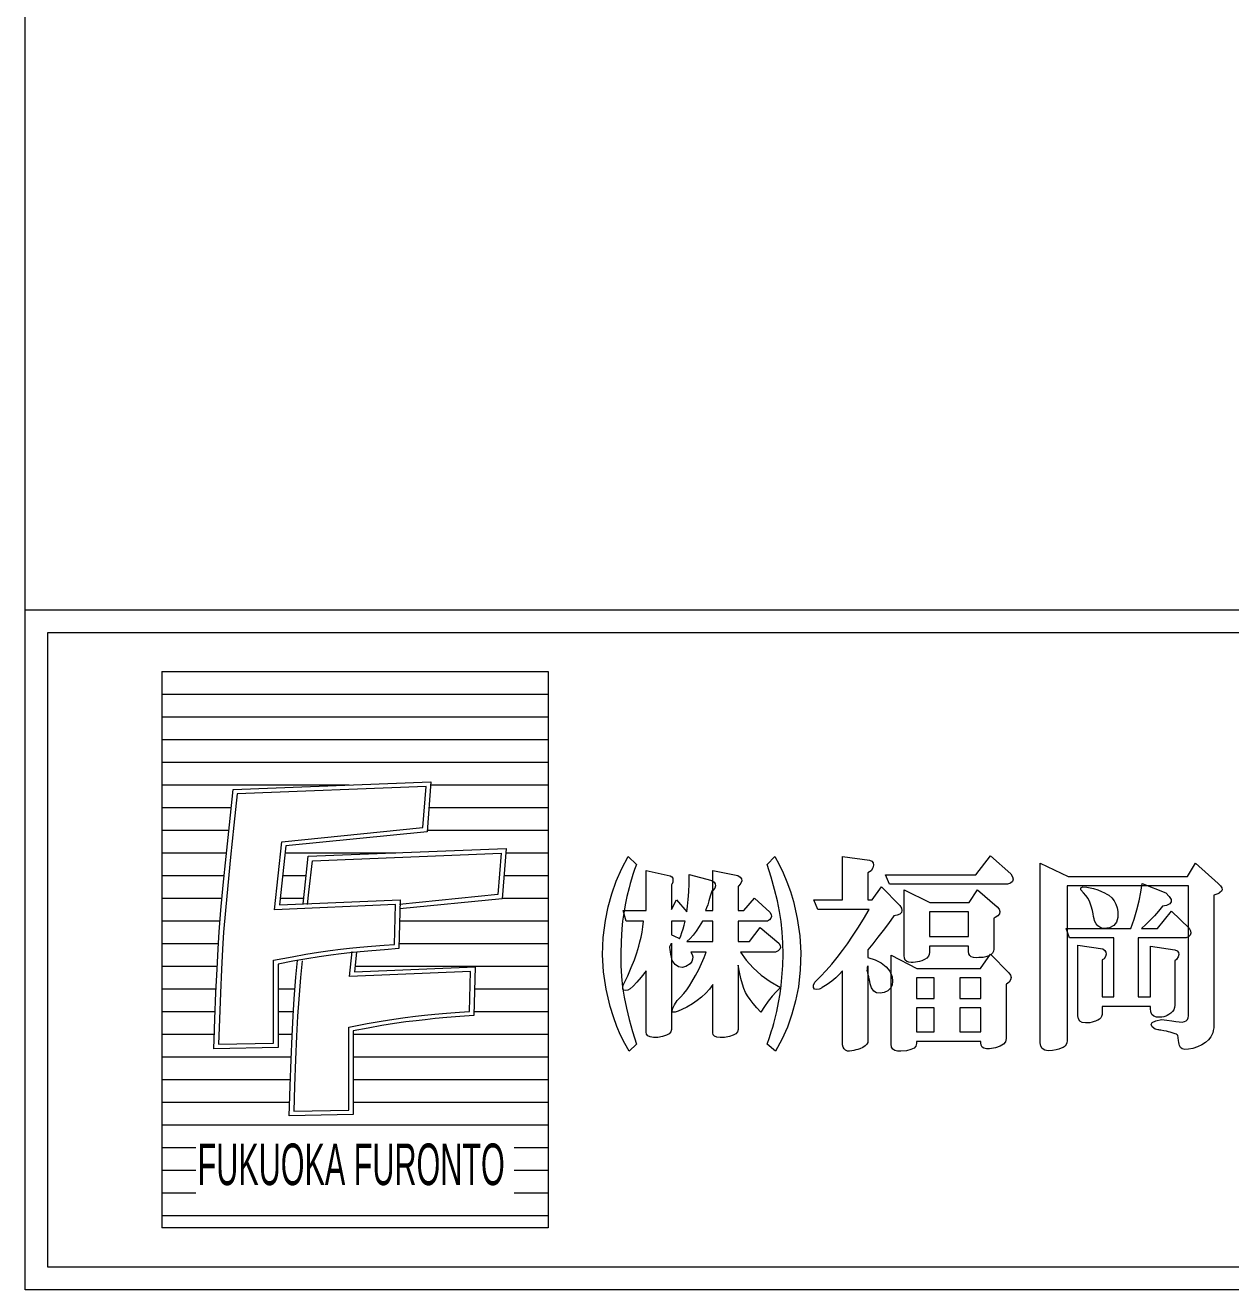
# Model space of a CAD drawing. Units: millimetres at full size, sheet at 1:20; details may follow other scales. Extents: x -16960 to 7878, y 6325 to 11789.
# Drawn here: x -161 to 637, y 6325 to 7162 of the extents above; entities that cross this region are included whole.
import ezdxf
from ezdxf.enums import TextEntityAlignment as Align

# ---------------------------------------------------------------- set-up
doc = ezdxf.new("R2010")
doc.units = ezdxf.units.MM
doc.header["$LTSCALE"] = 20
doc.layers.add('F-E', color=5, linetype='Continuous', lineweight=9)
doc.styles.add('HG教科書体', font='')
doc.styles.get('HG教科書体').set_extended_font_data('HG教科書体')

msp = doc.modelspace()

# ---------------------------------------------------------------- linework, layer by layer
at = {"layer": 'F-E'}
for p, q in [((-160.51, 6325.46), (-160.51, 11788.71)), ((-160.51, 6775.46), (1480.71, 6775.46)), ((-160.51, 6325.46), (-160.51, 6775.46)), ((-160.51, 6775.46), (2750.49, 6775.46)), ((-70.19, 6734.53), (-70.19, 6366.39)), ((-70.19, 6734.53), (185.59, 6734.53)), ((185.59, 6734.53), (185.59, 6366.39)), ((18.66, 6532.3), (19.68, 6543.38)), ((58.85, 6548.87), (57.42, 6535.77)), ((57.42, 6535.77), (137.32, 6539.17)), ((137.32, 6539.17), (136.47, 6506.87)), ((17.47, 6517.92), (18.66, 6532.3)), ((16.79, 6506.67), (17.47, 6517.92)), ((16.11, 6493.31), (16.79, 6506.67)), ((83.81, 6501.57), (75.48, 6500.21)), ((91.39, 6502.66), (83.81, 6501.57)), ((98.22, 6503.47), (91.39, 6502.66)), ((104.1, 6504.15), (98.22, 6503.47)), ((110.87, 6504.83), (104.1, 6504.15)), ((118.52, 6505.51), (110.87, 6504.83)), ((127.05, 6506.19), (118.52, 6505.51)), ((136.47, 6506.87), (127.05, 6506.19)), ((15.43, 6477.84), (16.11, 6493.31)), ((66.4, 6498.58), (56.57, 6496.67)), ((56.57, 6496.67), (56.57, 6441.43)), ((75.48, 6500.21), (66.4, 6498.58)), ((14.75, 6460.26), (15.43, 6477.84)), ((14.07, 6440.58), (14.75, 6460.26)), ((56.57, 6441.43), (14.07, 6440.58)), ((185.59, 6366.39), (-70.19, 6366.39)), ((1480.71, 6325.46), (-160.51, 6325.46)), ((7679.49, 6325.46), (-160.51, 6325.46))]:
    msp.add_line(p, q, dxfattribs=at)
at = {"layer": 'F-E', "color": 4, "lineweight": 5}
for p, q in [((-145.51, 6340.46), (-145.51, 6760.46)), ((-145.51, 6760.46), (1465.71, 6760.46)), ((-70.19, 6734.53), (185.59, 6734.53)), ((-70.19, 6719.53), (185.59, 6719.53)), ((-70.19, 6704.53), (185.59, 6704.53)), ((-70.19, 6689.53), (185.59, 6689.53)), ((-70.19, 6674.53), (185.59, 6674.53)), ((-70.19, 6659.53), (53.92, 6659.53)), ((104.77, 6658.51), (-20.18, 6653.64)), ((102.67, 6631.22), (104.77, 6658.51)), ((107.85, 6659.53), (185.59, 6659.53)), ((-70.19, 6644.53), (-24.19, 6644.53)), ((107.2, 6644.53), (185.59, 6644.53)), ((-70.19, 6629.53), (-25.83, 6629.53)), ((106.05, 6629.53), (185.59, 6629.53)), ((-70.19, 6614.53), (-27.46, 6614.53)), ((11.47, 6614.53), (84.86, 6614.53)), ((157.5, 6614.53), (185.59, 6614.53)), ((-70.19, 6599.53), (-29.1, 6599.53)), ((9.84, 6599.53), (25.43, 6599.53)), ((156.85, 6599.53), (185.59, 6599.53)), ((-70.19, 6584.53), (-30.74, 6584.53)), ((8.21, 6584.53), (23.8, 6584.53)), ((155.69, 6584.53), (185.59, 6584.53)), ((-70.19, 6569.53), (-31.78, 6569.53)), ((87.42, 6569.53), (185.59, 6569.53)), ((-70.19, 6554.53), (-32.72, 6554.53)), ((87.03, 6554.53), (185.59, 6554.53)), ((-70.19, 6539.53), (-33.5, 6539.53)), ((58.54, 6539.53), (185.59, 6539.53)), ((-70.19, 6524.53), (-33.88, 6524.53)), ((6.87, 6524.53), (17.87, 6524.53)), ((137.1, 6524.53), (185.59, 6524.53)), ((-70.19, 6509.53), (-34.5, 6509.53)), ((6.87, 6509.53), (16.94, 6509.53)), ((136.71, 6509.53), (185.59, 6509.53)), ((-70.19, 6494.53), (-35.07, 6494.53)), ((6.87, 6494.53), (16.17, 6494.53)), ((56.57, 6494.53), (185.59, 6494.53)), ((-70.19, 6479.53), (15.51, 6479.53)), ((56.57, 6479.53), (185.59, 6479.53)), ((-70.19, 6464.53), (14.92, 6464.53)), ((56.57, 6464.53), (185.59, 6464.53)), ((-70.19, 6449.53), (14.61, 6449.53)), ((56.57, 6449.53), (185.59, 6449.53)), ((-70.19, 6434.53), (185.59, 6434.53)), ((-70.19, 6419.53), (-47.69, 6419.53)), ((163.09, 6419.53), (185.59, 6419.53)), ((-70.19, 6404.53), (-47.69, 6404.53)), ((163.09, 6404.53), (185.59, 6404.53)), ((-70.19, 6389.53), (-47.69, 6389.53)), ((163.09, 6389.53), (185.59, 6389.53)), ((-70.19, 6374.53), (185.59, 6374.53)), ((1465.71, 6340.46), (-145.51, 6340.46))]:
    msp.add_line(p, q, dxfattribs=at)
at = {"layer": 'F-E'}
for points in [[(108.02, 6661.64), (105.47, 6628.49), (11.97, 6619.14), (7.72, 6580.04), (87.62, 6583.44), (86.77, 6551.14), (77.35, 6550.46), (68.82, 6549.78), (61.17, 6549.1), (54.4, 6548.42), (48.52, 6547.74), (41.69, 6546.93), (34.1, 6545.84), (25.77, 6544.48), (16.7, 6542.85), (6.87, 6540.94), (6.87, 6485.7), (-35.63, 6484.85), (-34.95, 6504.53), (-34.27, 6522.11), (-33.59, 6537.58), (-32.91, 6550.94), (-32.23, 6562.19), (-31.04, 6576.57), (-29.51, 6593.2), (-27.64, 6612.07), (-25.43, 6633.18), (-22.88, 6656.54)], [(239.19, 6483.22), (236.28, 6488.3), (233.58, 6493.79), (231.1, 6499.7), (228.82, 6506.03), (226.76, 6512.78), (224.03, 6524.29), (222.33, 6535.75), (221.68, 6547.16), (222.06, 6558.53), (223.48, 6569.84), (225.29, 6578.74), (227.7, 6587.41), (230.7, 6595.86), (234.31, 6604.08), (238.51, 6612.08), (244.05, 6606.91), (242.82, 6603.45), (241.71, 6600.18), (240.73, 6597.09), (239.88, 6594.19), (239.15, 6591.47), (237.76, 6585.76), (236.58, 6580.18), (235.62, 6574.73), (234.87, 6569.42), (234.34, 6564.23), (233.85, 6555.84), (233.65, 6547.78), (233.76, 6540.06), (234.17, 6532.68), (234.88, 6525.64), (235.94, 6518.94), (237.39, 6511.82), (239.22, 6504.3), (241.44, 6496.37), (244.05, 6488.02)], [(335.57, 6612.08), (338.49, 6606.83), (341.2, 6601.23), (343.68, 6595.27), (345.94, 6588.97), (347.97, 6582.3), (350.54, 6571), (352.14, 6559.71), (352.8, 6548.42), (352.5, 6537.14), (351.24, 6525.86), (349.42, 6516.67), (347, 6507.82), (343.98, 6499.29), (340.37, 6491.09), (336.16, 6483.22), (330.69, 6487.95), (332.09, 6492.32), (333.28, 6496.05), (334.24, 6499.14), (335, 6501.58), (335.53, 6503.39), (336.94, 6509.58), (338.12, 6515.55), (339.09, 6521.29), (339.84, 6526.8), (340.38, 6532.08), (340.88, 6539.9), (341.07, 6547.5), (340.96, 6554.89), (340.56, 6562.06), (339.84, 6569.01), (338.79, 6575.68), (337.35, 6582.8), (335.52, 6590.38), (333.3, 6598.41), (330.69, 6606.9)], [(468.66, 6600.07), (478.5, 6612.62), (491.79, 6600.72), (492.98, 6598.76), (493.36, 6597.08), (492.95, 6595.69), (491.74, 6594.59), (489.74, 6593.78), (411.6, 6593.78), (408.91, 6600.07)], [(556.74, 6586.44), (558.68, 6584.68), (560.25, 6582.73), (561.43, 6580.59), (562.23, 6578.26), (562.64, 6575.74), (562.64, 6571.72), (561.74, 6568.59), (559.95, 6566.36), (557.28, 6565.02), (553.72, 6564.57), (552.14, 6564.75), (550.74, 6565.3), (549.52, 6566.21), (548.47, 6567.49), (547.59, 6569.13), (547.33, 6569.8), (547.03, 6570.87), (546.69, 6572.34), (546.3, 6574.21), (545.87, 6576.47), (545.15, 6579.37), (544.19, 6581.97), (543, 6584.28), (541.58, 6586.29), (539.92, 6588.01), (538.3, 6590.14), (538.15, 6591.49), (539.48, 6592.06), (542.29, 6591.86), (546.57, 6590.88), (549.39, 6589.96), (551.81, 6589.06), (553.84, 6588.17), (555.49, 6587.29)], [(267.22, 6569.37), (267.22, 6560.31), (268.79, 6559.6), (270.11, 6558.99), (271.18, 6558.46), (272.01, 6558.02), (272.59, 6557.67), (273.4, 6559.69), (274.18, 6561.87), (274.91, 6564.21), (275.61, 6566.71), (276.28, 6569.37)], [(294.59, 6569.37), (287.67, 6569.37), (285.64, 6565.87), (283.6, 6562.77), (281.56, 6560.07), (279.51, 6557.78), (277.46, 6555.9), (294.59, 6555.9)], [(438.11, 6575.47), (438.11, 6559.12), (463.86, 6559.12), (463.86, 6575.47)], [(429.49, 6489.81), (429.49, 6488.39), (429.07, 6486.73), (427.82, 6485.38), (425.74, 6484.34), (422.83, 6483.62), (419.08, 6483.22), (416.78, 6483.23), (414.99, 6483.7), (413.71, 6484.63), (412.94, 6486.01), (412.68, 6487.85), (412.68, 6546.89), (429.66, 6538.11), (471.85, 6538.11), (478.51, 6547.43), (490.5, 6535.2), (491.61, 6533.57), (492.02, 6531.98), (491.74, 6530.45), (490.76, 6528.98), (489.09, 6527.56), (488.75, 6527.38), (488.75, 6491.62), (488.31, 6489.57), (487, 6487.86), (484.81, 6486.51), (481.75, 6485.5), (477.81, 6484.84), (475.7, 6484.83), (474.05, 6485.23), (472.88, 6486.05), (472.17, 6487.28), (471.94, 6488.93), (471.94, 6489.81)], [(429.49, 6531.82), (429.49, 6518.18), (441.23, 6518.18), (441.23, 6531.82)], [(458.04, 6531.82), (458.04, 6518.18), (471.94, 6518.18), (471.94, 6531.82)], [(429.49, 6496.1), (441.23, 6496.1), (441.23, 6511.89), (429.49, 6511.89)], [(458.04, 6496.1), (471.94, 6496.1), (471.94, 6511.89), (458.04, 6511.89)]]:
    msp.add_lwpolyline(points, close=True, dxfattribs=at)
at = {"layer": 'F-E', "color": 4, "lineweight": 5}
for points in [[(-20.18, 6653.64), (-22.44, 6632.86), (-24.65, 6611.76), (-26.52, 6592.91), (-28.05, 6576.31), (-29.23, 6561.98), (-29.91, 6550.77), (-30.59, 6537.43), (-31.27, 6521.98), (-31.95, 6504.42), (-32.52, 6487.91), (3.87, 6488.64), (3.87, 6543.42), (16.15, 6545.8), (25.27, 6547.44), (33.65, 6548.8), (41.29, 6549.9), (48.17, 6550.72), (54.08, 6551.41), (60.88, 6552.09), (68.56, 6552.77), (77.12, 6553.45), (83.84, 6553.94), (84.53, 6580.31), (4.36, 6576.9), (9.25, 6621.88), (102.67, 6631.22)], [(26.4, 6580.4), (27.26, 6588.59), (29.53, 6609.37), (154.47, 6614.24), (152.37, 6586.95), (87.16, 6580.43)], [(22.67, 6543.11), (21.65, 6532.04), (20.47, 6517.71), (19.79, 6506.5), (19.11, 6493.17), (18.43, 6477.71), (17.75, 6460.15), (17.18, 6443.64), (53.57, 6444.37), (53.57, 6499.15), (65.85, 6501.53), (74.97, 6503.17), (83.35, 6504.53), (91, 6505.63), (97.87, 6506.45), (103.78, 6507.14), (110.59, 6507.82), (118.27, 6508.5), (126.82, 6509.18), (133.54, 6509.67), (134.24, 6536.04), (54.06, 6532.63), (55.86, 6549.19)]]:
    msp.add_lwpolyline(points, dxfattribs=at)
at = {"layer": 'F-E'}
for points in [[(23.42, 6580.71), (24.27, 6588.91), (26.82, 6612.27), (157.72, 6617.37), (155.17, 6584.22), (87.46, 6577.45)], [(380.36, 6536.56), (378.31, 6534.14), (375.95, 6531.82), (373.28, 6529.62), (370.3, 6527.52), (367.02, 6525.53), (366.75, 6525.29), (366.42, 6525.04), (366.02, 6524.79), (365.57, 6524.52), (365.05, 6524.25), (363.11, 6524.06), (361.84, 6524.44), (361.25, 6525.38), (361.34, 6526.88), (362.1, 6528.94), (365.95, 6532.73), (369.71, 6536.72), (373.36, 6540.9), (376.92, 6545.29), (380.38, 6549.88), (383.67, 6554.35), (387.09, 6559.31), (390.64, 6564.75), (394.32, 6570.67), (398.14, 6577.07), (364.19, 6577.07), (361.5, 6583.36), (380.36, 6583.36), (380.36, 6612.08), (398.29, 6609.74), (399.87, 6608.96), (400.78, 6607.87), (401.01, 6606.45), (400.56, 6604.7), (399.44, 6602.64), (397.16, 6601.28), (397.16, 6583.36), (400.18, 6583.36), (406.3, 6592.15)], [(235.65, 6523.76), (235.08, 6524.51), (235.02, 6525.76), (235.47, 6527.49), (238.24, 6533.23), (240.64, 6538.62), (242.66, 6543.68), (244.3, 6548.39), (245.56, 6552.77), (246.38, 6555.68), (247.12, 6558.8), (247.76, 6562.12), (248.33, 6565.64), (248.8, 6569.37), (237.33, 6569.37), (235.34, 6576.36), (250.42, 6576.36), (250.42, 6602.92), (266.47, 6599.43), (267.44, 6598.7), (268.03, 6597.76), (268.23, 6596.61), (268.06, 6595.24), (267.5, 6593.67), (267.22, 6593.39), (267.22, 6577.06), (270.52, 6583.53), (277.33, 6575.44), (277.92, 6579.28), (278.38, 6583.68), (278.71, 6588.64), (278.91, 6594.15), (278.97, 6600.23), (293.91, 6596.21), (295.4, 6595.23), (296.22, 6594.09), (296.37, 6592.76), (295.86, 6591.26), (294.67, 6589.59), (293.93, 6589.22)], [(293.93, 6589.22), (292.95, 6585.77), (292.05, 6582.76), (291.24, 6580.19), (290.5, 6578.06), (289.85, 6576.36), (294.59, 6576.36), (294.59, 6602.92), (311.08, 6599.45), (312.76, 6598.47), (313.68, 6597.31), (313.82, 6595.97), (313.2, 6594.46), (311.81, 6592.76), (311.4, 6592.56), (311.4, 6576.36), (315.07, 6576.36), (322.23, 6584.61), (332.32, 6575.29), (333.15, 6573.78), (333.41, 6572.43), (333.09, 6571.25), (332.21, 6570.23), (330.75, 6569.37), (311.4, 6569.37), (311.4, 6555.9), (318.78, 6555.9), (325.86, 6565.22), (338.21, 6554.86), (339.2, 6553.31), (339.49, 6551.94), (339.06, 6550.75), (337.93, 6549.74), (336.09, 6548.91), (313.01, 6548.91), (316.77, 6543.46), (321.29, 6538.4), (326.57, 6533.71), (332.61, 6529.4), (339.42, 6525.47)], [(529.26, 6592.71), (529.26, 6491.62), (529.17, 6490.13), (528.92, 6488.84), (528.49, 6487.76), (527.89, 6486.88), (527.12, 6486.21), (526.42, 6485.71), (525.3, 6485.21), (523.76, 6484.73), (521.82, 6484.24), (519.47, 6483.77), (516.55, 6483.63), (514.29, 6484.07), (512.67, 6485.11), (511.7, 6486.73), (511.37, 6488.93), (511.37, 6607.77), (529.9, 6599), (608.75, 6599), (614.22, 6607.77), (629.23, 6594.3), (630.72, 6592.74), (631.56, 6591.37), (631.74, 6590.18), (631.27, 6589.17), (630.14, 6588.35), (629.9, 6588.25), (629.71, 6588.12), (629.58, 6587.96), (629.49, 6587.78), (629.47, 6587.58), (626.23, 6586.5), (626.23, 6500.78), (626.15, 6498.76), (625.92, 6496.96), (625.53, 6495.37), (624.98, 6494.01), (624.28, 6492.86), (622.71, 6490.9)], [(560.04, 6519.26), (560.04, 6558.23), (530.66, 6558.23), (528.61, 6564.52), (571.4, 6564.52), (573.53, 6570.68), (575.33, 6576.74), (576.83, 6582.7), (578, 6588.55), (578.86, 6594.3), (594.54, 6587.98), (596.77, 6585.72), (597.93, 6583.75), (598.01, 6582.09), (597.02, 6580.73), (594.97, 6579.67), (592.21, 6579.21), (589.66, 6575.97), (587, 6572.88), (584.21, 6569.94), (581.31, 6567.16), (578.28, 6564.52), (588.94, 6564.52), (598.29, 6575.99), (609.86, 6564.64), (610.71, 6562.89), (610.94, 6561.37), (610.54, 6560.09), (609.52, 6559.04), (607.87, 6558.23), (576.13, 6558.23), (576.13, 6519.26), (584.28, 6519.26), (584.28, 6552.82), (600.42, 6550.47), (602, 6549.71), (602.89, 6548.67), (603.11, 6547.35), (602.64, 6545.75), (601.49, 6543.86)], [(406.3, 6592.15), (418.46, 6579.78), (419.5, 6577.91), (419.83, 6576.32), (419.44, 6575), (418.34, 6573.97), (416.54, 6573.21), (414.35, 6572.78), (410.83, 6567.88), (407.35, 6563.19), (403.91, 6558.71), (400.52, 6554.44), (397.16, 6550.38), (397.16, 6545.37), (402.07, 6543.84), (406.14, 6541.78), (409.38, 6539.22), (411.77, 6536.14), (413.33, 6532.55), (413.63, 6529.6), (413.26, 6527.08), (412.21, 6524.99), (410.48, 6523.32), (408.08, 6522.07), (405.33, 6521.6), (403.02, 6521.95), (401.15, 6523.12), (399.7, 6525.12), (398.69, 6527.94), (398.46, 6529.44), (398.18, 6530.94), (397.87, 6532.43), (397.51, 6533.91), (397.11, 6535.38), (396.95, 6536.03), (396.88, 6536.79), (396.89, 6537.67), (396.99, 6538.67), (397.16, 6539.78), (397.16, 6490.46)], [(438.11, 6552.83), (438.11, 6548.73), (437.9, 6547.33), (437.27, 6546.07), (436.22, 6544.94), (434.75, 6543.95), (432.86, 6543.1), (431.47, 6542.68), (430.09, 6542.36), (428.7, 6542.12), (427.32, 6541.99), (425.93, 6541.94), (424.27, 6542.12), (422.97, 6542.68), (422.04, 6543.61), (421.49, 6544.91), (421.3, 6546.58), (421.3, 6589.99), (438.25, 6581.76), (464.28, 6581.76), (469.74, 6589.99), (482.86, 6578.88), (484.17, 6577.21), (484.68, 6575.65), (484.39, 6574.21), (483.31, 6572.88), (481.42, 6571.67), (480.67, 6571.42), (480.67, 6550.89), (480.46, 6549.46), (479.82, 6548.23), (478.75, 6547.21), (477.26, 6546.38), (475.34, 6545.76), (474.52, 6545.55), (473.48, 6545.39), (472.22, 6545.27), (470.73, 6545.2), (469.03, 6545.18), (467.17, 6545.34)], [(605.27, 6502.55), (606.77, 6502.85), (607.93, 6503.41), (608.76, 6504.25), (609.26, 6505.34), (609.43, 6506.71), (609.43, 6592.71), (529.26, 6592.71)], [(280.15, 6548.91), (280.99, 6547.33), (281.36, 6545.77), (281.26, 6544.22), (280.68, 6542.69), (279.64, 6541.16), (276.85, 6539.43), (274.27, 6538.78), (271.89, 6539.22), (269.71, 6540.75), (267.73, 6543.36), (267.3, 6545.5), (266.92, 6547.41), (266.58, 6549.1), (266.29, 6550.57), (266.05, 6551.82), (266.1, 6552.05), (266.23, 6552.48), (266.47, 6553.09), (266.8, 6553.89), (267.22, 6554.87), (267.22, 6497.55), (266.86, 6496.09), (265.76, 6494.84), (263.94, 6493.81), (261.39, 6493), (258.11, 6492.4), (255.34, 6492.36), (253.19, 6492.7), (251.65, 6493.4), (250.73, 6494.48), (250.42, 6495.93), (250.42, 6536.56), (247.19, 6532.31), (244.37, 6528.9), (241.95, 6526.33), (239.93, 6524.6), (238.31, 6523.72), (236.73, 6523.49), (235.65, 6523.76)], [(467.17, 6545.34), (465.72, 6545.83), (464.68, 6546.65), (464.06, 6547.8), (463.86, 6549.27), (463.86, 6552.83), (438.11, 6552.83)], [(601.49, 6543.86), (600.37, 6543.12), (600.37, 6513.71), (600.21, 6512.15), (599.75, 6510.77), (598.97, 6509.56), (597.88, 6508.52), (596.49, 6507.66), (595.47, 6507), (594.37, 6506.5), (593.17, 6506.13), (591.88, 6505.91), (590.5, 6505.84), (588.26, 6505.9), (586.52, 6506.5), (585.27, 6507.64), (584.53, 6509.32), (584.28, 6511.55), (584.28, 6512.97), (552.43, 6512.97), (552.43, 6508.86), (552.31, 6507.52), (551.95, 6506.34), (551.37, 6505.33), (550.54, 6504.49), (549.48, 6503.82), (548.87, 6503.56), (548.03, 6503.26), (546.94, 6502.93), (545.63, 6502.57), (544.08, 6502.17), (541.29, 6501.97), (539.12, 6502.33), (537.57, 6503.24), (536.64, 6504.7), (536.33, 6506.71), (536.33, 6553.36), (552.68, 6550.97), (554.01, 6550), (554.77, 6548.86)], [(267.63, 6510.3), (268.18, 6511.83), (269.3, 6513.97), (271, 6516.73), (273.27, 6519.06), (275.38, 6521.47), (277.34, 6523.96), (279.13, 6526.51), (280.76, 6529.14), (283.16, 6533.36), (285.31, 6537.44), (287.21, 6541.4), (288.87, 6545.22), (290.28, 6548.91), (280.15, 6548.91)], [(554.77, 6548.86), (554.94, 6547.55), (554.54, 6546.06), (553.55, 6544.41), (552.43, 6543.66), (552.43, 6519.26), (560.04, 6519.26)], [(339.42, 6525.47), (336.56, 6522.65), (333.82, 6519.6), (331.22, 6516.33), (328.75, 6512.82), (326.41, 6509.08), (323.64, 6512.05), (321.25, 6514.86), (319.22, 6517.49), (317.56, 6519.95), (316.27, 6522.24), (315.21, 6524.71), (314.19, 6527.75), (313.21, 6531.37), (312.28, 6535.56), (311.4, 6540.32), (311.4, 6497.55), (311.04, 6496.09), (309.94, 6494.84), (308.12, 6493.81), (305.57, 6493), (302.28, 6492.4), (299.51, 6492.34), (297.36, 6492.61), (295.82, 6493.21), (294.9, 6494.14), (294.59, 6495.4), (294.59, 6527.39), (292.37, 6524.4), (289.9, 6521.63), (287.2, 6519.08), (284.26, 6516.76), (281.08, 6514.66), (277.3, 6512.48), (274.13, 6510.83), (271.56, 6509.72), (269.6, 6509.13), (268.24, 6509.08), (267.65, 6509.39), (267.63, 6510.3)], [(397.16, 6490.46), (397.12, 6489.1), (396.58, 6487.86), (395.52, 6486.75), (393.96, 6485.76), (391.89, 6484.91), (390.54, 6484.47), (389.19, 6484.09), (387.85, 6483.75), (386.52, 6483.46), (385.18, 6483.22), (383.68, 6483.4), (382.45, 6483.92), (381.48, 6484.79), (380.79, 6486.01), (380.36, 6487.59), (380.36, 6536.56)], [(622.71, 6490.9), (620.72, 6489.14), (618.32, 6487.57), (615.51, 6486.21), (612.28, 6485.04), (609.39, 6484.53), (607.07, 6484.48), (605.32, 6484.87), (604.14, 6485.71), (603.52, 6486.99), (603.31, 6487.95), (603.09, 6489.11), (602.88, 6490.47), (602.66, 6492.04), (602.45, 6493.81), (602.09, 6494.16), (601.46, 6494.53), (600.58, 6494.89), (599.43, 6495.27), (598.03, 6495.66), (597.25, 6495.89), (596.19, 6496.17), (594.83, 6496.48), (593.19, 6496.83), (591.27, 6497.22), (590.57, 6497.25), (589.84, 6497.33), (589.09, 6497.47), (588.31, 6497.66), (587.51, 6497.91), (585.37, 6499.51), (584.7, 6500.95), (585.5, 6502.23), (587.76, 6503.36), (591.5, 6504.33), (595.15, 6503.75), (598.35, 6503.28), (601.1, 6502.92), (603.41, 6502.68), (605.27, 6502.55)]]:
    msp.add_lwpolyline(points, dxfattribs=at)

# ---------------------------------------------------------------- texts
at = {"layer": 'F-E', "color": 7, "style": 'HG教科書体', "width": 0.55}
msp.add_text('FUKUOKA FURONTO', height=27.49, dxfattribs=at).set_placement((-46.43, 6386.46), align=Align.BOTTOM_LEFT)

doc.saveas('drawing.dxf')
